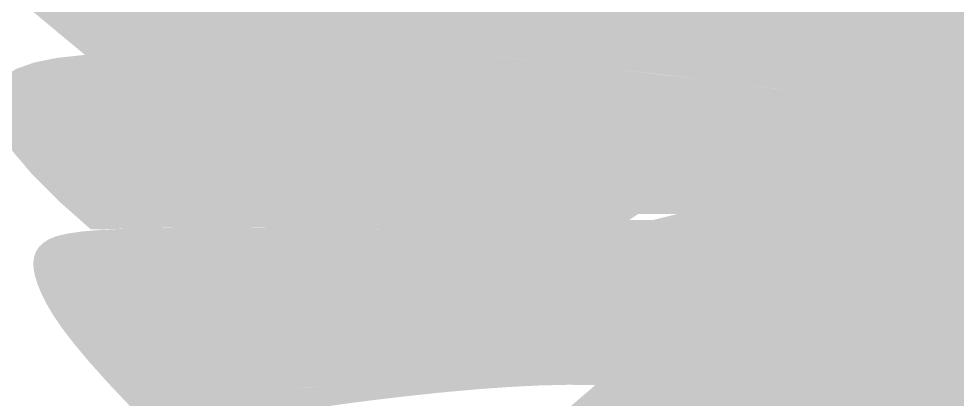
# Model space of a CAD drawing. Header units: millimetres. Extents: x 471 to 1044, y 7 to 541.
# Drawn here: x 829.77 to 835.14, y 142.93 to 145.11 of the extents above; entities that cross this region are included whole.
import ezdxf

# ---------------------------------------------------------------- set-up
doc = ezdxf.new("R2010")
doc.units = ezdxf.units.MM
doc.layers.add('magpiefill', color=3, linetype='Continuous')

msp = doc.modelspace()

# ---------------------------------------------------------------- hatches: boundary and pattern name
at = {"layer": 'magpiefill', "true_color": 0x010101}
h = msp.add_hatch(color=18, dxfattribs=at)
h.dxf.hatch_style = 1
edge = h.paths.add_edge_path()
edge.add_line((837.7639250257876, 132.7128722716379), (836.7933756990819, 132.6136523546873))
edge.add_line((836.7933756990819, 132.6136523546873), (835.1414601036887, 131.5286542882532))
edge.add_line((835.1414601036888, 131.5286542882531), (831.7432370940279, 129.075614704718))
edge.add_line((831.743237094028, 129.0756147047181), (829.7609395849938, 127.1886604558408))
edge.add_line((829.7609395849938, 127.1886604558408), (829.430557671353, 127.1886604558408))
edge.add_line((829.4305576713527, 127.1886604558408), (829.1001742509147, 127.4717039065075))
edge.add_line((829.1001742509147, 127.4717039065076), (829.0529768346804, 127.6603990180601))
edge.add_line((829.0529768346805, 127.6603990180601), (828.0618280801633, 126.9056177885119))
edge.add_line((828.0618280801634, 126.9056177885119), (826.7402974120056, 125.9621406640733))
edge.add_line((826.7402974120055, 125.9621406640733), (826.5987051633023, 126.5754009516259))
edge.add_line((826.5987051633022, 126.575400951626), (826.6459025795365, 126.905617788512))
edge.add_line((826.6459025795366, 126.9056177885119), (827.2122730811469, 127.5188772927267))
edge.add_line((827.2122730811468, 127.5188772927268), (827.4010627460843, 127.6603990180602))
edge.add_line((827.4010627460843, 127.6603990180601), (827.2594704973811, 127.7547465738364))
edge.add_line((827.2594704973812, 127.7547465738364), (826.3627165753329, 127.1414870696216))
edge.add_line((826.3627165753328, 127.1414870696216), (826.1267294941608, 127.3301821811741))
edge.add_line((826.1267294941608, 127.3301821811741), (826.1267294941608, 127.4717039065076))
edge.add_line((826.1267294941608, 127.4717039065076), (825.7491486574885, 127.4717039065076))
edge.add_line((825.7491486574884, 127.4717039065076), (825.6075564087852, 127.6603990180601))
edge.add_line((825.6075564087853, 127.6603990180601), (826.8346922444742, 128.3208326918321))
edge.add_line((826.8346922444744, 128.3208326918321), (827.0706793256461, 128.7453970844943))
edge.add_line((827.0706793256461, 128.7453970844942), (827.4954575785532, 129.1227880909374))
edge.add_line((827.4954575785532, 129.1227880909374), (826.6459025795366, 128.9812663656039))
edge.add_line((826.6459025795366, 128.9812663656039), (827.3066679136155, 129.5473524835995))
edge.add_line((827.3066679136155, 129.5473524835995), (829.5249525038216, 130.8210464449241))
edge.add_line((829.5249525038216, 130.8210464449241), (831.6016448453247, 132.3306096873584))
edge.add_line((831.6016448453247, 132.3306096873584), (833.9615216842341, 133.6986512044593))
edge.add_line((833.9615216842342, 133.6986512044592), (835.3774486916583, 134.5477799897837))
edge.add_line((835.3774486916582, 134.5477799897837), (835.5190409403614, 135.0666927215602))
edge.add_line((835.5190409403613, 135.0666927215602), (836.038214025737, 135.3969095584461))
edge.add_line((836.038214025737, 135.3969095584461), (836.6045845273471, 135.1610402773364))
edge.add_line((836.6045845273472, 135.1610402773364), (836.9821653640198, 135.2082144468935))
edge.add_line((836.9821653640197, 135.2082144468935), (837.7845229468018, 135.8686481206654))
edge.add_line((837.7845229468019, 135.8686481206654), (838.4452897876781, 136.2932125133277))
edge.add_line((838.4452897876781, 136.2932125133277), (838.4924872039124, 135.349735388889))
edge.add_line((838.4924872039126, 135.349735388889), (838.3036960321776, 134.6421283288979))
edge.add_line((838.3036960321776, 134.6421283288979), (838.1149063672399, 134.5477799897838))
edge.add_line((838.1149063672399, 134.5477799897837), (837.8317203630362, 134.6421283288979))
edge.add_line((837.8317203630361, 134.6421283288979), (837.4541410331609, 134.2647373224549))
edge.add_line((837.454141033161, 134.2647373224549), (838.0367201548407, 133.7694218588486))
edge.add_line((838.0367201548406, 133.7694218588486), (838.1390181398857, 134.212491040582))
edge.add_line((838.1390181398858, 134.212491040582), (838.6164092390289, 134.4851489985719))
edge.add_line((838.6164092390288, 134.4851489985718), (839.3324951343449, 134.5192312433205))
edge.add_line((839.332495134345, 134.5192312433206), (839.7416870745257, 134.3829022643257))
edge.add_line((839.7416870745255, 134.3829022643257), (839.7416870745255, 134.0761620615872))
edge.add_line((839.7416870745255, 134.0761620615871), (839.4006942933074, 133.9398330825923))
edge.add_line((839.4006942933074, 133.9398330825923), (838.7528060501568, 133.8035041035973))
edge.add_line((838.7528060501566, 133.8035041035972), (838.0026198219604, 133.2241059428689))
edge.add_line((838.0026198219605, 133.224105942869), (838.0026198219605, 132.8151190058842))
edge.add_line((838.0026198219605, 132.8151190058842), (838.6164092390288, 133.0536947191253))
edge.add_line((838.6164092390288, 133.0536947191252), (840.1167801886234, 133.6330928798537))
edge.add_line((840.1167801886234, 133.6330928798537), (841.1056627197898, 134.1784087958333))
edge.add_line((841.1056627197897, 134.1784087958332), (842.0945437441586, 134.8941359355565))
edge.add_line((842.094543744159, 134.8941359355566), (843.3903202304608, 135.848438788521))
edge.add_line((843.3903202304607, 135.848438788521), (842.7083331612273, 135.6098630752799))
edge.add_line((842.7083331612268, 135.6098630752799), (842.060444918076, 135.3712873620387))
edge.add_line((842.0604449180762, 135.3712873620387), (841.3784578488428, 135.5416985857824))
edge.add_line((841.3784578488426, 135.5416985857825), (840.7646684317742, 136.0529322570133))
edge.add_line((840.7646684317742, 136.0529322570133), (840.3895753176764, 136.8027408581476))
edge.add_line((840.3895753176764, 136.8027408581476), (840.2531785065486, 137.6547969768658))
edge.add_line((840.2531785065487, 137.6547969768657), (840.4236756505564, 138.4386886060865))
edge.add_line((840.4236756505563, 138.4386886060865), (841.1397615458724, 139.2225802353073))
edge.add_line((841.1397615458725, 139.2225802353073), (840.7646684317745, 139.0862512563123))
edge.add_line((840.7646684317742, 139.0862512563123), (838.9915023531269, 138.1660306480966))
edge.add_line((838.9915023531269, 138.1660306480966), (837.4570295638548, 137.3139745293784))
edge.add_line((837.4570295638548, 137.3139745293785), (836.6045468574109, 136.6323296344039))
edge.add_line((836.6045468574109, 136.6323296344039), (836.1612545843503, 135.9847677675158))
edge.add_line((836.1612545843504, 135.9847677675158), (835.6838634852073, 135.6098630752799))
edge.add_line((835.6838634852072, 135.6098630752799), (835.1723735599815, 135.473534096285))
edge.add_line((835.1723735599815, 135.473534096285), (834.8654780980487, 135.6098630752799))
edge.add_line((834.8654780980489, 135.6098630752799), (834.6949824608386, 135.8143565437722))
edge.add_line((834.6949824608384, 135.8143565437722), (834.729081286921, 136.2915071869166))
edge.add_line((834.729081286921, 136.2915071869166), (835.0700740681391, 137.0753988161374))
edge.add_line((835.0700740681391, 137.0753988161374), (834.8313792719662, 137.5866324873683))
edge.add_line((834.8313792719662, 137.5866324873683), (834.7631801130035, 137.1435633056348))
edge.add_line((834.7631801130035, 137.1435633056348), (834.4562861578681, 136.9390698371424))
edge.add_line((834.4562861578681, 136.9390698371425), (833.7060999296722, 136.4960006554091))
edge.add_line((833.7060999296721, 136.496000655409), (833.4674051334991, 136.6664118791527))
edge.add_line((833.4674051334994, 136.6664118791527), (833.2287088305291, 136.8027408581476))
edge.add_line((833.2287088305291, 136.8027408581476), (832.9900140343561, 137.0413165713887))
edge.add_line((832.9900140343561, 137.0413165713886), (832.887716049311, 137.4162212636246))
edge.add_line((832.8877160493112, 137.4162212636247), (832.9218148753937, 137.6547969768658))
edge.add_line((832.9218148753937, 137.6547969768657), (832.6149209202581, 137.7229614663632))
edge.add_line((832.6149209202581, 137.7229614663632), (832.4444237762506, 137.8592904453581))
edge.add_line((832.4444237762505, 137.8592904453581), (832.2057274732799, 138.0978661585992))
edge.add_line((832.2057274732799, 138.0978661585992), (832.0011315031899, 138.3705241165891))
edge.add_line((832.00113150319, 138.3705241165891), (832.1034294882351, 138.8817577878199))
edge.add_line((832.103429488235, 138.8817577878199), (832.0011315031899, 138.8817577878199))
edge.add_line((832.00113150319, 138.8817577878199), (831.6942375480544, 138.9840045220662))
edge.add_line((831.6942375480544, 138.9840045220662), (831.387343592919, 139.256662480056))
edge.add_line((831.387343592919, 139.256662480056), (831.2168464489113, 139.5974849275433))
edge.add_line((831.2168464489112, 139.5974849275433), (831.2850456078738, 139.9042251302818))
edge.add_line((831.2850456078738, 139.9042251302818), (831.3532432600389, 140.245047577769))
edge.add_line((831.3532432600391, 140.245047577769), (831.1827476228287, 140.2791298225178))
edge.add_line((831.1827476228286, 140.2791298225178), (830.8417533348133, 140.5858700252564))
edge.add_line((830.8417533348133, 140.5858700252564), (830.6371573647231, 140.9948561789033))
edge.add_line((830.6371573647232, 140.9948561789033), (830.6712561908057, 141.3697608711393))
edge.add_line((830.6712561908055, 141.3697608711393), (831.2509452749937, 141.7446655633753))
edge.add_line((831.2509452749939, 141.7446655633752), (832.03523183607, 142.15365250036))
edge.add_line((832.0352318360699, 142.1536525003601), (832.5808205873782, 142.5967216820935))
edge.add_line((832.5808205873782, 142.5967216820935), (833.0582116865213, 143.0057086190783))
edge.add_line((833.0582116865214, 143.0057086190783), (833.1264108454839, 143.0738731085757))
edge.add_line((833.1264108454839, 143.0738731085757), (833.2969079894916, 143.1420375980731))
edge.add_line((833.2969079894915, 143.1420375980732), (833.5015039595818, 143.3124488218168))
edge.add_line((833.5015039595819, 143.3124488218168), (833.5356027856644, 143.4487778008117))
edge.add_line((833.5356027856644, 143.4487778008117), (833.5356027856644, 143.5510245350579))
edge.add_line((833.5356027856644, 143.5510245350579), (833.5015039595819, 143.6873535140527))
edge.add_line((833.5015039595819, 143.6873535140528), (833.3992059745368, 143.789600248299))
edge.add_line((833.3992059745369, 143.789600248299), (833.2969079894916, 143.8577647377964))
edge.add_line((833.2969079894915, 143.8577647377964), (833.1605096715663, 143.8918469825452))
edge.add_line((833.1605096715664, 143.8918469825452), (833.2628076566117, 143.9600114720427))
edge.add_line((833.2628076566116, 143.9600114720427), (833.3992059745368, 143.9600114720427))
edge.add_line((833.3992059745369, 143.9600114720427), (833.5356027856645, 143.9940937167913))
edge.add_line((833.5356027856644, 143.9940937167913), (833.7742990886347, 143.9940937167913))
edge.add_line((833.7742990886347, 143.9940937167913), (833.9106958997626, 143.9940937167913))
edge.add_line((833.9106958997625, 143.9940937167913), (834.0129938848075, 144.0281759615401))
edge.add_line((834.0129938848077, 144.0281759615401), (834.115291869853, 144.0963404510375))
edge.add_line((834.1152918698529, 144.0963404510375), (834.1834910288153, 144.2667516747812))
edge.add_line((834.1834910288153, 144.2667516747812), (834.2175913616952, 144.3689984090273))
edge.add_line((834.2175913616952, 144.3689984090273), (834.0811930437702, 144.5053273880223))
edge.add_line((834.0811930437703, 144.5053273880224), (833.6379007707097, 144.7439031012635))
edge.add_line((833.6379007707096, 144.7439031012634), (834.2175913616952, 144.6075741222684))
edge.add_line((834.2175913616952, 144.6075741222684), (834.5244853168308, 144.539409632771))
edge.add_line((834.5244853168308, 144.539409632771), (834.6949824608383, 144.6416563670172))
edge.add_line((834.6949824608384, 144.6416563670172), (834.6949824608384, 144.7098208565147))
edge.add_line((834.6949824608384, 144.7098208565146), (834.6949824608384, 144.8802320802583))
edge.add_line((834.6949824608384, 144.8802320802583), (834.5926829689961, 144.9483965697557))
edge.add_line((834.5926829689961, 144.9483965697558), (834.524485316831, 145.1188077934995))
edge.add_line((834.5244853168308, 145.1188077934995), (834.7972804458836, 145.0847255487507))
edge.add_line((834.7972804458836, 145.0847255487507), (834.9336772570113, 145.0847255487507))
edge.add_line((834.9336772570114, 145.0847255487507), (835.1382732271016, 145.0847255487507))
edge.add_line((835.1382732271015, 145.0847255487507), (835.1382732271015, 145.1528900382481))
edge.add_line((835.1382732271015, 145.1528900382481), (835.104174401019, 145.3573835067405))
edge.add_line((835.104174401019, 145.3573835067405), (835.0359752420566, 145.4937117023976))
edge.add_line((835.0359752420566, 145.4937117023976), (835.001876415974, 145.6641229261413))
edge.add_line((835.001876415974, 145.6641229261413), (835.1723735599816, 145.6641229261413))
edge.add_line((835.1723735599815, 145.6641229261413), (835.3087703711093, 145.6982051708899))
edge.add_line((835.3087703711094, 145.6982051708899), (835.3769695300718, 145.8004519051362))
edge.add_line((835.3769695300718, 145.8004519051361), (835.4110683561544, 146.0390276183772))
edge.add_line((835.4110683561544, 146.0390276183772), (835.4451671822369, 146.1071921078746))
edge.add_line((835.4451671822369, 146.1071921078747), (835.5815655001621, 146.1071921078747))
edge.add_line((835.5815655001622, 146.1071921078747), (835.6838634852073, 146.1071921078747))
edge.add_line((835.6838634852072, 146.1071921078747), (835.7520626441699, 146.1753565973721))
edge.add_line((835.7520626441699, 146.1753565973721), (835.854360629215, 146.1753565973721))
edge.add_line((835.8543606292151, 146.1753565973721), (835.8884594552976, 146.3457678211158))
edge.add_line((835.8884594552976, 146.3457678211158), (835.8884594552976, 146.4139323106132))
edge.add_line((835.8884594552976, 146.4139323106132), (835.7179623112899, 146.4820968001107))
edge.add_line((835.71796231129, 146.4820968001106), (835.8543606292152, 146.5502612896081))
edge.add_line((835.8543606292151, 146.5502612896081), (835.9566586142604, 146.5502612896081))
edge.add_line((835.9566586142603, 146.5502612896081), (836.0930554253879, 146.5161790448595))
edge.add_line((836.093055425388, 146.5161790448594), (836.2635525693958, 146.4820968001106))
edge.add_line((836.2635525693956, 146.4820968001106), (836.5022473655686, 146.5161790448594))
edge.add_line((836.5022473655686, 146.5161790448594), (836.8432416535838, 146.5843435343569))
edge.add_line((836.8432416535838, 146.5843435343569), (837.0137387975916, 146.5843435343569))
edge.add_line((837.0137387975917, 146.5843435343569), (837.0137387975917, 146.448014555362))
edge.add_line((837.0137387975917, 146.448014555362), (837.0478376236742, 146.2776033316184))
edge.add_line((837.0478376236742, 146.2776033316184), (837.2865339266446, 146.1753565973721))
edge.add_line((837.2865339266443, 146.1753565973721), (837.5934278817799, 146.2776033316183))
edge.add_line((837.5934278817801, 146.2776033316184), (837.7639250257877, 146.073109863126))
edge.add_line((837.7639250257876, 146.073109863126), (838.0028624163484, 145.8354639718646))
edge.add_arc((778.8073841512971, 111.2750657022523), 68.54579327414928, 24.7196834331034, 30.277882808560207, ccw=False)
edge.add_arc((842.1801825767, 140.8506530632404), 1.434709815476074, 219.4264190677759, 277.5112522925736)
edge.add_arc((843.7307079348323, 138.1785654875251), 1.849170915570004, 76.09792839104102, 137.4828955815185, ccw=False)
edge.add_arc((843.6300590931844, 135.9170174077257), 4.092991028819266, 60.01917854986198, 82.34898294536907, ccw=False)
edge.add_arc((843.6853448979302, 133.4337134451826), 6.34858150695884, 55.16074552816218, 71.73216053091483, ccw=False)
edge.add_arc((847.1356757447277, 135.6216926809103), 3.027816357662309, 86.65890143975243, 120.31950619075)
edge.add_arc((848.0627056405085, 134.1241852963758), 4.788689476831216, 120.8490791888012, 144.9821508602809)
edge.add_arc((844.7879031426894, 136.5283326662617), 0.7326555080565207, 152.0183299640194, 206.9559763139688)
edge.add_arc((788.7812842034712, 68.7135386410836), 87.28074593232499, 45.89312228263083, 50.63922831697852, ccw=False)
edge.add_line((849.5285956208957, 131.3848459998541), (849.4600062013959, 131.1110075517855))
edge.add_line((849.4600062013963, 131.1110075517856), (849.5623041864416, 130.9746785727907))
edge.add_line((849.5623041864412, 130.9746785727907), (849.869199648374, 130.8724318385445))
edge.add_line((849.8691996483742, 130.8724318385445), (849.7669016633291, 130.6679383700521))
edge.add_line((849.7669016633292, 130.6679383700522), (849.9032984744568, 130.4975271463085))
edge.add_line((849.9032984744565, 130.4975271463085), (849.9714976334192, 130.3271159225648))
edge.add_line((849.9714976334192, 130.3271159225648), (849.7328013304489, 130.1226224540725))
edge.add_line((849.7328013304493, 130.1226224540725), (849.6987025043668, 129.91812898558))
edge.add_line((849.6987025043666, 129.91812898558), (849.8010004894116, 129.7136355170877))
edge.add_line((849.8010004894115, 129.7136355170877), (849.5282053603587, 129.6113887828415))
edge.add_line((849.5282053603589, 129.6113887828415), (849.2554102313061, 129.6795532723389))
edge.add_line((849.2554102313063, 129.6795532723389), (849.2895090573888, 129.4409775590978))
edge.add_line((849.2895090573886, 129.4409775590979), (848.9144174500879, 129.3387308248518))
edge.add_line((848.9144174500877, 129.3387308248517), (848.74392030608, 129.4409775590978))
edge.add_line((848.7439203060801, 129.4409775590979), (848.641622321035, 129.4750598038466))
edge.add_line((848.6416223210351, 129.4750598038466), (848.53932433599, 129.3387308248518))
edge.add_line((848.5393243359902, 129.3387308248517), (848.3688271919824, 129.2024018458567))
edge.add_line((848.3688271919821, 129.2024018458568), (848.1983300479743, 129.2705663353543))
edge.add_line((848.1983300479744, 129.2705663353543), (847.7550377749138, 128.9638261326158))
edge.add_line((847.7550377749137, 128.9638261326157), (847.7550377749137, 129.1001551116106))
edge.add_line((847.7550377749137, 129.1001551116107), (847.4481438197784, 129.3728130696004))
edge.add_line((847.4481438197784, 129.3728130696004), (847.4481438197784, 129.5091420485954))
edge.add_line((847.4481438197784, 129.5091420485954), (847.3799446608157, 129.4409775590979))
edge.add_line((847.3799446608157, 129.4409775590979), (847.1753486907256, 129.1342373563593))
edge.add_line((847.1753486907257, 129.1342373563593), (847.1753486907257, 128.9297438878669))
edge.add_line((847.1753486907257, 128.9297438878669), (847.1753486907257, 128.4866747061335))
edge.add_line((847.1753486907257, 128.4866747061336), (846.9366538945528, 128.4866747061336))
edge.add_line((846.9366538945526, 128.4866747061336), (846.8343559095073, 128.5889214403797))
edge.add_line((846.8343559095076, 128.5889214403797), (846.8002555766277, 128.6570859298771))
edge.add_line((846.8002555766277, 128.6570859298771), (846.4592627954098, 128.7593326641233))
edge.add_line((846.4592627954096, 128.7593326641233), (846.2887656514018, 128.8615793983695))
edge.add_line((846.288765651402, 128.8615793983695), (846.2205664924393, 128.7934149088721))
edge.add_line((846.2205664924393, 128.7934149088721), (846.2205664924393, 128.6230036851285))
edge.add_line((846.2205664924393, 128.6230036851284), (846.0159705223492, 128.3503457271385))
edge.add_line((846.0159705223489, 128.3503457271385), (845.879573711221, 128.4525924613847))
edge.add_line((845.8795737112212, 128.4525924613848), (845.8795737112212, 128.554839195631))
edge.add_line((845.8795737112212, 128.554839195631), (845.4703802642431, 128.4525924613847))
edge.add_line((845.4703802642432, 128.4525924613848), (845.2657842941529, 128.2140167481436))
edge.add_line((845.2657842941528, 128.2140167481436), (844.8224935278898, 128.0436055244))
edge.add_line((844.8224935278897, 128.0436055244), (844.6178975577994, 128.1458522586462))
edge.add_line((844.6178975577998, 128.1458522586462), (844.5155980659571, 128.3162634823898))
edge.add_line((844.5155980659567, 128.3162634823899), (844.3451024287466, 128.3162634823899))
edge.add_line((844.3451024287467, 128.3162634823899), (843.9700093146487, 128.0095232796513))
edge.add_line((843.9700093146487, 128.0095232796513), (843.6290150266332, 127.668700832164))
edge.add_line((843.6290150266334, 127.6687008321641), (843.2880222454155, 127.2597138951793))
edge.add_line((843.2880222454153, 127.2597138951792), (843.0152271163624, 126.918891447692))
edge.add_line((843.0152271163627, 126.918891447692), (842.7765308133924, 126.6803165177888))
edge.add_line((842.7765308133924, 126.6803165177888), (842.4355380321742, 126.5780697835425))
edge.add_line((842.4355380321742, 126.5780697835425), (842.1286425702415, 126.6462342730399))
edge.add_line((842.1286425702413, 126.64623427304), (841.924046600151, 126.8507269581946))
edge.add_line((841.9240466001509, 126.8507269581946), (841.7194506300606, 127.0552204266869))
edge.add_line((841.7194506300605, 127.055220426687), (841.6171526450154, 127.3619606294255))
edge.add_line((841.6171526450155, 127.3619606294255), (841.4466555010077, 127.6005363426666))
edge.add_line((841.4466555010079, 127.6005363426665), (841.2761583570001, 127.6346185874153))
edge.add_line((841.276158357, 127.6346185874153), (841.0715623869097, 127.7027830769128))
edge.add_line((841.0715623869096, 127.7027830769128), (840.9010667496995, 127.7027830769128))
edge.add_line((840.9010667496996, 127.7027830769128), (840.5941712877666, 128.179934503395))
edge.add_line((840.5941712877666, 128.179934503395), (840.2872773326312, 128.5889214403797))
edge.add_line((840.287277332631, 128.5889214403797), (840.1508805215034, 128.5889214403797))
edge.add_line((840.1508805215035, 128.5889214403797), (839.8780853924504, 128.7252504193747))
edge.add_line((839.8780853924504, 128.7252504193747), (839.4006942933073, 129.1683196011081))
edge.add_line((839.4006942933074, 129.1683196011081), (839.2642959753824, 129.3728130696004))
edge.add_line((839.2642959753823, 129.3728130696004), (839.1960983232173, 129.5091420485954))
edge.add_line((839.1960983232173, 129.5091420485954), (839.1619979903371, 129.7136355170878))
edge.add_line((839.1619979903371, 129.7136355170877), (839.0256011792095, 129.7136355170877))
edge.add_line((839.0256011792094, 129.7136355170877), (838.7187072240738, 129.8158822513339))
edge.add_line((838.7187072240738, 129.815882251334), (838.6846068911939, 129.8840467408314))
edge.add_line((838.6846068911939, 129.8840467408314), (838.5482100800663, 130.0885402093238))
edge.add_line((838.5482100800664, 130.0885402093237), (838.5141112539839, 130.1567046988211))
edge.add_line((838.5141112539839, 130.1567046988212), (838.3436141099761, 130.5316093910571))
edge.add_line((838.343614109976, 130.5316093910571), (838.1390181398857, 130.6679383700521))
edge.add_line((838.1390181398858, 130.6679383700522), (838.0367201548407, 130.7701851042983))
edge.add_line((838.0367201548406, 130.7701851042983), (837.9003218369154, 130.9746785727907))
edge.add_line((837.9003218369155, 130.9746785727907), (837.8321226779531, 131.2473365307805))
edge.add_line((837.8321226779528, 131.2473365307804), (837.8321226779528, 131.4177469711863))
edge.add_line((837.8321226779528, 131.4177469711863), (838.0708189809231, 131.7585694186737))
edge.add_line((838.0708189809231, 131.7585694186736), (837.9685209958778, 131.7244871739248))
edge.add_line((837.968520995878, 131.7244871739248), (837.7298246929076, 131.9971451319147))
edge.add_line((837.7298246929076, 131.9971451319147), (837.6957258668251, 132.2357208451559))
edge.add_line((837.6957258668251, 132.2357208451559), (837.968520995878, 132.6447077821405))
edge.add_line((837.968520995878, 132.6447077821405), (837.7639250257877, 132.7128722716379))
at = {"layer": 'magpiefill'}
h = msp.add_hatch(color=253, dxfattribs=at)
h.dxf.hatch_style = 1
h.paths.add_polyline_path([(831.4227136271154, 145.9135217522254), (831.2182586227655, 145.9436153860004), (831.0219724113831, 145.9715818141485), (830.8328221580559, 145.997796428444), (830.649775027872, 146.022634620661), (830.4717981859194, 146.0464717825739), (830.2978587972857, 146.0696833059569), (830.127414364584, 146.092488169509), (829.9618837405283, 146.1144796996278), (829.8031761153577, 146.1350948096355), (829.6532006793118, 146.1537704128544), (829.5138666226294, 146.1699434226069), (829.38708313555, 146.1830507522151), (829.2747594083128, 146.1925293150015), (829.1788046311567, 146.1978160242883), (829.1006220055208, 146.1983712564902), (829.0395907776422, 146.1937492403923), (828.9945842049572, 146.1835276678719), (828.9644755449026, 146.1672842308064), (828.9481380549148, 146.1445966210734), (828.944444992431, 146.1150425305502), (828.9522696148872, 146.0781996511143), (828.9704851797203, 146.033645674643), (828.9995098231805, 145.9800926231413), (829.0459411967711, 145.9127898391235), (829.11792183081, 145.8261209952317), (829.223594255614, 145.7144697641077), (829.3711010015004, 145.5722198183931), (829.5685845987869, 145.39375483073), (829.8241875777903, 145.1734584737604), (830.146052468828, 144.9057144201259), (830.3331260930104, 144.9148960725098), (830.5522077002936, 144.9169685828916), (830.8027752004857, 144.9127533248281), (831.0857362348809, 144.9031418437004), (831.4000714761676, 144.8890353170992), (831.7370537226134, 144.8713734514518), (832.0860288038805, 144.8511055853951), (832.4363425496308, 144.8291810575661), (832.7773407895268, 144.8065492066016), (833.0983693532305, 144.7841593711384), (833.3887740704042, 144.7629608898134), (833.6379007707096, 144.7439031012635), (834.2175913616952, 144.6075741222684), (834.5244853168308, 144.539409632771), (834.6949824608384, 144.6416563670172), (834.6949824608384, 144.7098208565146), (834.6949824608384, 144.8802320802583), (834.5926829689961, 144.9483965697558), (834.5244853168308, 145.1188077934995), (834.7972804458836, 145.0847255487507), (834.9336772570114, 145.0847255487507), (835.1382732271015, 145.0847255487507), (835.1382732271015, 145.1528900382481), (835.134591024517, 145.1749725104253), (834.9207455634303, 145.2214167519472), (834.7297604450996, 145.2648052517787), (834.5554547088343, 145.3058784301219), (834.3916473939439, 145.345376707179), (834.2321575397375, 145.3840405031522), (834.0708041855244, 145.4226102382436), (833.9014063706138, 145.4618263326556), (833.7177831343156, 145.5024292065903), (833.5154435443824, 145.544923781452), (833.2966567823435, 145.5888729834543), (833.0653820581717, 145.6336042400128), (832.8255785818399, 145.6784449785433), (832.5812055633203, 145.7227226264612), (832.3362222125866, 145.7657646111825), (832.0945877396109, 145.8068983601228), (831.8602613543665, 145.8454513006977), (831.6363702593451, 145.8809255210492)])
h.paths.add_polyline_path([(830.2153984837532, 145.6098736426577), (830.2338278312886, 145.6412498471247), (830.2609267533717, 145.6701860276834), (830.2972273175485, 145.6964944913979), (830.3432615913664, 145.7199875453321), (830.3997755133219, 145.7403940763741), (830.4683705057139, 145.7571092907093), (830.5508618617912, 145.7694449743475), (830.6490648748022, 145.7767129132986), (830.7647948379961, 145.7782248935724), (830.8998670446215, 145.7732927011785), (831.0560967879273, 145.7612281221267), (831.2352993611621, 145.7413429424271), (831.4380485648558, 145.7133086961622), (831.6599522286608, 145.6782359097076), (831.8953766895113, 145.6375948575118), (832.1386882843401, 145.5928558140231), (832.3842533500813, 145.5454890536902), (832.6264382236686, 145.4969648509614), (832.8596092420355, 145.4487534802854), (833.0781327421153, 145.4023252161106), (833.2774913605354, 145.3588375080463), (833.4576329326956, 145.3181965063458), (833.6196215936895, 145.2799955364228), (833.7645214786105, 145.2438279236913), (833.8933967225523, 145.2092869935652), (834.0073114606082, 145.1759660714586), (834.1073298278718, 145.1434584827851), (834.1945159594363, 145.1113575529591), (834.2698818275726, 145.0793400282257), (834.3342307532587, 145.0474163381563), (834.3883138946501, 145.0156803331535), (834.432882409902, 144.9842258636203), (834.4686874571696, 144.9531467799592), (834.4964801946085, 144.9225369325731), (834.5170117803739, 144.8924901718647), (834.5310333726209, 144.8631003482368), (834.5391448535872, 144.8345290895504), (834.5413410018373, 144.8072091334992), (834.5374653200183, 144.7816409952353), (834.5273613107772, 144.7583251899109), (834.5108724767606, 144.737762232678), (834.4878423206158, 144.7204526386886), (834.4581143449893, 144.7068969230949), (834.4215320525282, 144.6975956010488), (834.3775998854567, 144.6929084183284), (834.3244660443086, 144.6926320432145), (834.2599396691953, 144.6964223746144), (834.1818299002277, 144.7039353114347), (834.0879458775171, 144.7148267525827), (833.9760967411746, 144.728752596965), (833.8440916313116, 144.7453687434887), (833.6897396880388, 144.7643310910607), (833.5119663487922, 144.7852851093445), (833.3141622403039, 144.8078345510302), (833.1008342866305, 144.8315727395644), (832.8764894118285, 144.8560929983936), (832.6456345399549, 144.8809886509643), (832.4127765950659, 144.9058530207233), (832.1824225012185, 144.930279431117), (831.9590791824689, 144.9538612055921), (831.7466119523922, 144.9763585082745), (831.5463196826352, 144.9981988660069), (831.3588596343623, 145.0199766463118), (831.184889068739, 145.042286216711), (831.0250652469297, 145.065721944727), (830.8800454300999, 145.0908781978816), (830.750486879414, 145.1183493436974), (830.6370468560369, 145.1487297496961), (830.5400487744466, 145.1824104474189), (830.4584806623727, 145.2189691244802), (830.3909967008574, 145.2577801325136), (830.3362510709435, 145.2982178231525), (830.2928979536732, 145.3396565480303), (830.2595915300892, 145.3814706587801), (830.2349859812341, 145.4230345070357), (830.2177354881499, 145.4637224444301), (830.2068072129634, 145.5029818151688), (830.2024202421374, 145.5405519337436), (830.2051066432184, 145.5762451072187)], flags=16)
h = msp.add_hatch(color=255, dxfattribs=at)
h.dxf.hatch_style = 1
h.paths.add_polyline_path([(831.5463196826352, 144.9981988660069), (831.7466119523922, 144.9763585082745), (831.9590791824689, 144.9538612055921), (832.6331714755563, 144.8826869590554), (833.4775577274588, 144.7903979354406), (834.1733268210494, 144.7049217496356), (834.1818299002277, 144.7039353114347), (834.2599396691953, 144.6964223746144), (834.3244660443086, 144.6926320432145), (834.3775998854567, 144.6929084183284), (834.4215320525282, 144.6975956010488), (834.4581143449893, 144.7068969230949), (834.4878423206158, 144.7204526386886), (834.5108724767606, 144.737762232678), (834.5273613107772, 144.7583251899109), (834.5374653200183, 144.7816409952353), (834.5413410018373, 144.8072091334992), (834.5391448535872, 144.8345290895504), (834.5310333726209, 144.8631003482368), (834.5170117803739, 144.8924901718647), (834.4964801946085, 144.9225369325731), (834.4686874571696, 144.9531467799592), (834.432882409902, 144.9842258636203), (834.3883138946501, 145.0156803331535), (834.3342307532587, 145.0474163381563), (834.2698818275726, 145.0793400282257), (834.1945159594363, 145.1113575529591), (834.1073298278718, 145.1434584827851), (834.0073114606082, 145.1759660714586), (833.8933967225523, 145.2092869935652), (833.7645214786105, 145.2438279236913), (833.6196215936895, 145.2799955364228), (833.4576329326956, 145.3181965063458), (833.2774913605354, 145.3588375080463), (833.0781327421153, 145.4023252161106), (832.8596092420355, 145.4487534802854), (832.6264382236686, 145.4969648509614), (832.3842533500813, 145.5454890536902), (832.1386882843401, 145.5928558140231), (831.8953766895113, 145.6375948575118), (831.6599522286608, 145.6782359097076), (831.4380485648558, 145.7133086961622), (831.2352993611621, 145.7413429424271), (831.0560967879273, 145.7612281221267), (830.8998670446215, 145.7732927011785), (830.7647948379961, 145.7782248935724), (830.6490648748022, 145.7767129132986), (830.5508618617912, 145.7694449743475), (830.4683705057139, 145.7571092907093), (830.3997755133219, 145.7403940763741), (830.3432615913664, 145.7199875453321), (830.2972273175485, 145.6964944913979), (830.2609267533717, 145.6701860276834), (830.2338278312886, 145.6412498471247), (830.2153984837532, 145.6098736426577), (830.2051066432184, 145.5762451072187), (830.2024202421374, 145.5405519337436), (830.2068072129634, 145.5029818151688), (830.2177354881499, 145.4637224444301), (830.2349859812341, 145.4230345070357), (830.2595915300892, 145.3814706587801), (830.2928979536732, 145.3396565480303), (830.3362510709435, 145.2982178231525), (830.3909967008574, 145.2577801325136), (830.4584806623727, 145.2189691244802), (830.5400487744466, 145.1824104474189), (830.6370468560369, 145.1487297496961), (830.750486879414, 145.1183493436974), (830.8800454300999, 145.0908781978816), (831.0250652469299, 145.065721944727), (831.184889068739, 145.042286216711), (831.3588596343623, 145.0199766463118)])
h = msp.add_hatch(color=253, dxfattribs=at)
h.dxf.hatch_style = 1
h.paths.add_polyline_path([(829.8473329723358, 144.2177811538917), (829.9973873172071, 144.0681615897644), (830.1804037198976, 143.9062444924705), (830.6488830790834, 143.9170898422628), (831.1606269604415, 143.9159421209767), (831.7588141235569, 143.9090755433275), (832.3293908296985, 143.9010789012988), (832.639867012567, 143.8968808134195), (832.9211439415519, 143.8936193894853), (833.1605096715662, 143.8918469825452), (833.3139566491341, 143.9940937167913), (833.9106958997625, 143.9940937167913), (834.0129938848077, 144.0281759615401), (834.1152918698529, 144.0963404510375), (834.1834910288153, 144.2667516747812), (834.2175913616952, 144.3689984090273), (834.0811930437703, 144.5053273880224), (833.6379007707096, 144.7439031012635), (833.3887740704042, 144.7629608898134), (833.0983693532305, 144.7841593711384), (832.7773407895268, 144.8065492066016), (832.4363425496308, 144.8291810575661), (832.0860288038805, 144.8511055853951), (831.7370537226134, 144.8713734514518), (831.4000714761676, 144.8890353170992), (831.0857362348809, 144.9031418437004), (830.8027752004857, 144.9127533248281), (830.5522077002936, 144.9169685828916), (830.3331260930104, 144.9148960725098), (830.1446227373419, 144.9056442483015), (829.9857899919946, 144.8883215648854), (829.8557202156742, 144.8620364768803), (829.7535057670868, 144.8258974389051), (829.6782390049384, 144.7790129055785), (829.62950127422, 144.7204712268527), (829.6088298650618, 144.649280334013), (829.618251053879, 144.5644280536784), (829.6597911170868, 144.4649022124675), (829.7354763311007, 144.349690636999)])
h = msp.add_hatch(color=255, dxfattribs=at)
h.dxf.hatch_style = 1
h.paths.add_polyline_path([(832.0365315427969, 144.7136122328104), (831.8479969224834, 144.723914581226), (831.6624982136507, 144.7324651020173), (831.4823201802856, 144.7387632800326), (831.309747586374, 144.7423086001196), (831.147065195903, 144.7426005471263), (830.9965577728588, 144.7391386059007), (830.8605100812276, 144.7314222612906), (830.7412068849965, 144.718950998144), (830.6402965525892, 144.7013911400207), (830.5568818701836, 144.6790763653284), (830.4894292283946, 144.6525071911863), (830.4364050178376, 144.6221841347138), (830.3962756291276, 144.5886077130305), (830.3675074528799, 144.5522784432556), (830.34856687971, 144.5136968425087), (830.337920300233, 144.4733634279092), (830.3342323271083, 144.4318256401383), (830.3369604611721, 144.3898186141251), (830.3457604253051, 144.3481244083605), (830.3602879423877, 144.3075250813355), (830.3801987353006, 144.2688026915409), (830.4051485269238, 144.2327392974677), (830.4347930401382, 144.2001169576069), (830.4687879978239, 144.1717177304492), (830.5073472721162, 144.1480838435299), (830.5529173321677, 144.1287982005612), (830.6085027963845, 144.1132038742991), (830.677108283174, 144.1006439375), (830.7617384109426, 144.0904614629202), (830.8653977980975, 144.0819995233159), (830.9910910630454, 144.0746011914434), (831.141822824193, 144.0676095400591), (831.319090174047, 144.0605240530271), (831.5183601015126, 144.0534698586437), (831.7335920695948, 144.046728496313), (831.9587455412989, 144.0405815054391), (832.1877799796293, 144.0353104254262), (832.4146548475917, 144.0311967956786), (832.6333296081907, 144.0285221556003), (832.8377637244314, 144.0275680445955), (833.0230746896261, 144.0286107889222), (833.1890121183151, 144.0319058622536), (833.3364836553458, 144.0377035251167), (833.4663969455662, 144.0462540380388), (833.5796596338237, 144.0578076615467), (833.6771793649659, 144.0726146561675), (833.7598637838405, 144.0909252824284), (833.8286205352949, 144.1129898008563), (833.8842946679599, 144.1388968457568), (833.9274808455991, 144.1680885465494), (833.9587111357596, 144.1998454064321), (833.9785176059875, 144.2334479286029), (833.98743232383, 144.2681766162597), (833.9859873568334, 144.3033119726005), (833.974714772545, 144.3381345008233), (833.9541466385112, 144.3719247041261), (833.9245646380039, 144.4040934297723), (833.885248917195, 144.4345729012874), (833.8352292379814, 144.4634256862624), (833.77353536226, 144.4907143522881), (833.6991970519275, 144.5165014669556), (833.6112440688814, 144.5408495978559), (833.5087061750182, 144.5638213125796), (833.3906131322351, 144.5854791787182), (833.2565163365819, 144.6058753352746), (833.1080537207201, 144.6250202069019), (832.9473848514647, 144.6429137896653), (832.7766692956304, 144.6595560796302), (832.5980666200317, 144.6749470728618), (832.4137363914836, 144.6890867654255), (832.2258381768004, 144.7019751533866)])
h = msp.add_hatch(color=253, dxfattribs=at)
h.dxf.hatch_style = 1
h.paths.add_polyline_path([(833.5356027856644, 143.5510245350579), (833.5015039595819, 143.6873535140528), (833.3992059745369, 143.789600248299), (833.2969079894915, 143.8577647377964), (833.1605096715668, 143.8918469825452), (832.9211439415519, 143.8936193894853), (832.639867012567, 143.8968808134195), (832.3293908296985, 143.9010789012988), (832.0024273380325, 143.9056613000739), (831.6716884826562, 143.9100756566957), (831.3498862086562, 143.913769618115), (831.049732461119, 143.9161908312828), (830.783939185131, 143.9167869431498), (830.5622650503624, 143.9150846251675), (830.3826556248168, 143.9109266467896), (830.2401032010807, 143.90423480197), (830.1296000717409, 143.8949308846631), (830.046138529384, 143.882936688823), (829.984710866597, 143.8681740084039), (829.9403093759665, 143.85056463736), (829.9079263500792, 143.8300303696454), (829.8833678338212, 143.8064695371053), (829.865694881275, 143.7796866231499), (829.8547822988226, 143.7494626490802), (829.8505048928457, 143.7155786361972), (829.852737469726, 143.6778156058019), (829.8613548358458, 143.6359545791955), (829.8762317975863, 143.5897765776791), (829.8972431613302, 143.5390626225536), (829.9249034701738, 143.4831118031426), (829.9622862140754, 143.4192954808604), (830.0131046197084, 143.3445030851433), (830.0810719137455, 143.2556240454281), (830.1699013228604, 143.1495477911511), (830.283306073726, 143.0231637517489), (830.4249993930155, 142.8733613566583), (830.5986945074021, 142.6970300353156), (830.6530719424018, 142.7168774001265), (830.7402841441249, 142.7435377992446), (830.83948351041, 142.7694943380481), (830.9503883591694, 142.7947939437059), (831.0727170083167, 142.8194835433866), (831.206187775764, 142.843610064259), (831.3505189794244, 142.8672204334918), (831.5054289372104, 142.8903615782537), (831.6706359670347, 142.9130804257135), (831.8453480629476, 142.9352874408831), (832.0267319235461, 142.9563472401484), (832.211443923565, 142.9754879777378), (832.396140437739, 142.9919378078805), (832.5774778408027, 143.0049248848053), (832.7521125074902, 143.013677362741), (832.9167008125366, 143.0174233959165), (833.0678991306761, 143.0153911385608), (833.1264108454839, 143.0738731085757), (833.2969079894915, 143.1420375980732), (833.5015039595819, 143.3124488218168), (833.5356027856644, 143.4487778008117)])
h.paths.add_polyline_path([(830.7195067857797, 143.441127752065), (830.7297516872957, 143.4850065047856), (830.7458806284535, 143.5263826561703), (830.7677684191888, 143.5650059515942), (830.7952898694366, 143.6006261364322), (830.8283197891328, 143.6329929560592), (830.8667329882128, 143.6618561558503), (830.9106546608868, 143.6870541135187), (830.9612115384655, 143.7087797361304), (831.0197807365334, 143.7273145630895), (831.0877393706764, 143.7429401338001), (831.1664645564799, 143.7559379876664), (831.2573334095284, 143.7665896640926), (831.3617230454076, 143.7751767024828), (831.481010579703, 143.7819806422412), (831.6156602670474, 143.787230885736), (831.7624849182648, 143.7909482871913), (831.9173844832274, 143.7931015637955), (832.0762589118071, 143.7936594327365), (832.2350081538759, 143.7925906112027), (832.3895321593056, 143.7898638163823), (832.5357308779685, 143.7854477654633), (832.6695042597362, 143.7793111756342), (832.7876494659347, 143.7714279782129), (832.8905525037048, 143.7617929610369), (832.9794965916417, 143.7504061260735), (833.0557649483399, 143.73726747529), (833.1206407923944, 143.722377010654), (833.1754073424001, 143.7057347341326), (833.2213478169517, 143.6873406476934), (833.259745434644, 143.6671947533034), (833.2917164916169, 143.6453335485603), (833.3177095941892, 143.6219395135819), (833.3380064262255, 143.597231624116), (833.3528886715894, 143.5714288559106), (833.3626380141452, 143.5447501847136), (833.3675361377566, 143.5174145862728), (833.367864726288, 143.4896410363363), (833.3639054636035, 143.4616485106518), (833.3558252745268, 143.4336507714933), (833.3433320477232, 143.4058407272381), (833.3260189128177, 143.37840607279), (833.3034789994351, 143.3515345030521), (833.2753054372006, 143.3254137129281), (833.241091355739, 143.3002313973215), (833.2004298846757, 143.2761752511354), (833.1529141536353, 143.2534329692736), (833.0980903431557, 143.2321296816716), (833.0353168374243, 143.2121402583938), (832.9639050715414, 143.1932770045368), (832.8831664806069, 143.1753522251971), (832.7924124997214, 143.1581782254711), (832.6909545639846, 143.1415673104556), (832.578104108497, 143.1253317852469), (832.4531725683585, 143.1092839549416), (832.3162486161632, 143.0932882616725), (832.170529874481, 143.0774176957157), (832.019991203375, 143.061797384384), (831.8686074629086, 143.0465524549898), (831.7203535131459, 143.0318080348455), (831.5792042141497, 143.0176892512639), (831.4491344259841, 143.0043212315573), (831.3341190087122, 142.9918291030382), (831.2370739040009, 142.9804631239385), (831.1566793799309, 142.9709740761672), (831.090556786186, 142.9642378725526), (831.0363274724502, 142.9611304259233), (830.9916127884076, 142.9625276491075), (830.954034083742, 142.9693054549335), (830.9212127081375, 142.9823397562299), (830.8907700112777, 143.0025064658249), (830.8608541925121, 143.0303321744383), (830.8317208498513, 143.0649461843553), (830.804152430971, 143.1051284757523), (830.7789313835472, 143.1496590288058), (830.7568401552553, 143.1973178236925), (830.7386611937716, 143.2468848405888), (830.7251769467719, 143.2971400596712), (830.7171698619316, 143.3468634611162), (830.7152711139702, 143.3949966526336)], flags=16)
h = msp.add_hatch(color=255, dxfattribs=at)
h.dxf.hatch_style = 1
h.paths.add_polyline_path([(832.019991203375, 143.061797384384), (832.170529874481, 143.0774176957157), (832.3162486161632, 143.0932882616725), (832.4531725683585, 143.1092839549416), (832.578104108497, 143.1253317852469), (832.6909545639846, 143.1415673104556), (832.7924124997214, 143.1581782254711), (832.8831664806069, 143.1753522251971), (832.9639050715414, 143.1932770045368), (833.0353168374243, 143.2121402583938), (833.0980903431557, 143.2321296816716), (833.1529141536353, 143.2534329692736), (833.2004298846757, 143.2761752511354), (833.241091355739, 143.3002313973215), (833.2753054372006, 143.3254137129281), (833.3034789994351, 143.3515345030521), (833.3260189128177, 143.37840607279), (833.3433320477232, 143.4058407272381), (833.3558252745268, 143.4336507714933), (833.3639054636035, 143.4616485106518), (833.367864726288, 143.4896410363363), (833.3675361377566, 143.5174145862728), (833.3626380141452, 143.5447501847136), (833.3528886715894, 143.5714288559106), (833.3380064262255, 143.597231624116), (833.3177095941892, 143.6219395135819), (833.2917164916169, 143.6453335485603), (833.259745434644, 143.6671947533034), (833.2213478169517, 143.6873406476934), (833.1754073424001, 143.7057347341326), (833.1206407923944, 143.722377010654), (833.0557649483399, 143.73726747529), (832.9794965916417, 143.7504061260735), (832.8905525037048, 143.7617929610369), (832.7876494659347, 143.7714279782129), (832.6695042597362, 143.7793111756342), (832.5357308779685, 143.7854477654633), (832.3895321593056, 143.7898638163823), (832.2350081538759, 143.7925906112027), (832.0762589118071, 143.7936594327365), (831.9173844832274, 143.7931015637955), (831.7624849182648, 143.7909482871913), (831.6156602670474, 143.787230885736), (831.481010579703, 143.7819806422412), (831.3617230454076, 143.7751767024828), (831.2573334095284, 143.7665896640926), (831.1664645564799, 143.7559379876664), (831.0877393706764, 143.7429401338001), (831.0197807365334, 143.7273145630895), (830.9612115384655, 143.7087797361304), (830.9106546608868, 143.6870541135187), (830.8667329882128, 143.6618561558503), (830.8283197891328, 143.6329929560592), (830.7952898694366, 143.6006261364322), (830.7677684191888, 143.5650059515942), (830.7458806284535, 143.5263826561703), (830.7297516872957, 143.4850065047856), (830.7195067857797, 143.441127752065), (830.7152711139702, 143.3949966526336), (830.7171698619316, 143.3468634611162), (830.7251769467719, 143.2971400596712), (830.7386611937716, 143.2468848405888), (830.7568401552553, 143.1973178236925), (830.7789313835472, 143.1496590288058), (830.804152430971, 143.1051284757523), (830.8317208498513, 143.0649461843553), (830.8608541925121, 143.0303321744383), (830.8907700112777, 143.0025064658249), (830.9212127081375, 142.9823397562299), (830.954034083742, 142.9693054549335), (830.9916127884076, 142.9625276491075), (831.0363274724502, 142.9611304259233), (831.090556786186, 142.9642378725526), (831.1566793799309, 142.9709740761672), (831.4039147335604, 143.0001555174218), (831.7203535131459, 143.0318080348455)])

doc.saveas('drawing.dxf')
